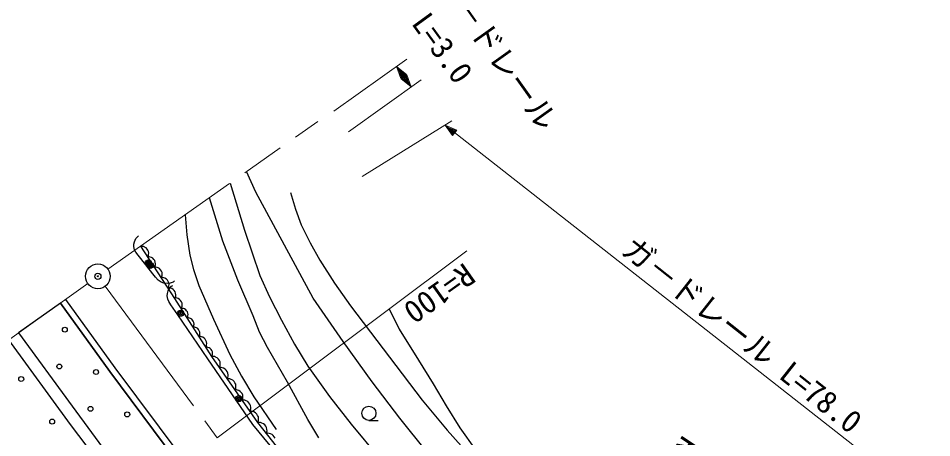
# Model space of a CAD drawing. Units: millimetres, scale not verified. Extents: x 40000 to 680000, y 20000 to 380000.
# Drawn here: x 77668 to 151446, y 307038 to 340880 of the extents above; entities that cross this region are included whole.
import ezdxf
from ezdxf.enums import TextEntityAlignment as Align

# ---------------------------------------------------------------- set-up
doc = ezdxf.new("R2010")
doc.units = ezdxf.units.MM
doc.header["$LTSCALE"] = 1000
doc.header["$PDMODE"] = 32
doc.header["$PDSIZE"] = 500
doc.linetypes.add('CHAIN', pattern=[18.5, 12, -1.5, 3.5, -1.5])
for name, color, linetype, lineweight in [('M-BGD', 7, 'Continuous', 25), ('M-BMK', 2, 'CHAIN', 13), ('M-BMK-SRVR', 3, 'Continuous', 25), ('M-STR-HTXT', 7, 'Continuous', 13)]:
    doc.layers.add(name, color=color, linetype=linetype, lineweight=lineweight)
doc.layers.add('M-OTRS', color=6, linetype='Continuous')
doc.styles.add('ＭＳ ゴシック', font='')
doc.styles.get('ＭＳ ゴシック').set_extended_font_data('MS Gothic')

msp = doc.modelspace()

# ---------------------------------------------------------------- linework, layer by layer
at = {"layer": 'M-BGD'}
for p, q in [((87159, 323099), (87290, 323255)), ((87290, 323255), (87383, 323330)), ((86996, 322661), (87046, 322855)), ((87002, 322461), (86996, 322661)), ((87059, 322198), (87002, 322461)), ((87046, 322855), (87159, 323099)), ((90317, 318278), (87561, 322498)), ((87696, 322473), (87580, 322468)), ((87780, 322456), (87696, 322473)), ((87874, 322421), (87780, 322456)), ((87989, 322354), (87874, 322421)), ((87152, 322017), (87059, 322198)), ((87352, 321767), (87152, 322017)), ((87977, 320985), (87352, 321767)), ((88072, 322264), (87989, 322354)), ((88138, 322164), (88072, 322264)), ((88127, 321630), (88178, 321736)), ((88186, 322052), (88138, 322164)), ((88178, 321736), (88196, 321819)), ((88202, 321919), (88186, 322052)), ((88196, 321819), (88202, 321919)), ((88139, 320782), (87977, 320985)), ((88244, 321635), (88127, 321630)), ((88327, 321618), (88244, 321635)), ((88421, 321583), (88327, 321618)), ((88537, 321516), (88421, 321583)), ((88619, 321426), (88537, 321516)), ((88685, 321326), (88619, 321426)), ((88734, 321214), (88685, 321326)), ((88725, 320898), (88743, 320981)), ((88749, 321081), (88734, 321214)), ((88743, 320981), (88749, 321081)), ((88764, 320000), (88139, 320782)), ((88675, 320792), (88725, 320898)), ((88791, 320797), (88675, 320792)), ((88874, 320780), (88791, 320797)), ((88968, 320745), (88874, 320780)), ((89084, 320678), (88968, 320745)), ((89166, 320588), (89084, 320678)), ((89232, 320488), (89166, 320588)), ((89281, 320376), (89232, 320488)), ((89297, 320243), (89281, 320376)), ((89290, 320143), (89297, 320243)), ((88964, 319750), (88764, 320000)), ((89201, 319581), (88964, 319750)), ((89420, 319499), (89201, 319581)), ((89222, 319954), (89273, 320060)), ((89338, 319959), (89222, 319954)), ((89273, 320060), (89290, 320143)), ((89421, 319942), (89338, 319959)), ((89701, 319468), (89420, 319499)), ((89515, 319907), (89421, 319942)), ((89631, 319840), (89515, 319907)), ((89714, 319750), (89631, 319840)), ((89932, 319499), (89701, 319468)), ((89779, 319650), (89714, 319750)), ((89828, 319538), (89779, 319650)), ((89844, 319405), (89828, 319538)), ((90170, 319587), (89932, 319499)), ((90294, 319687), (90170, 319587)), ((89713, 318687), (89777, 318877)), ((89769, 319116), (89820, 319222)), ((89886, 319121), (89769, 319116)), ((89777, 318877), (89907, 319112)), ((89820, 319222), (89837, 319305)), ((89837, 319305), (89844, 319405)), ((89969, 319104), (89886, 319121)), ((89907, 319112), (90050, 319258)), ((90063, 319069), (89969, 319104)), ((90050, 319258), (90149, 319326)), ((90179, 319002), (90063, 319069)), ((90261, 318912), (90179, 319002)), ((90327, 318812), (90261, 318912)), ((90376, 318700), (90327, 318812)), ((81480, 318197), (85470, 312674)), ((89704, 318487), (89713, 318687)), ((89741, 318221), (89704, 318487)), ((89821, 318033), (89741, 318221)), ((90002, 317769), (89821, 318033)), ((90409, 318320), (90292, 318317)), ((90317, 318278), (90367, 318384)), ((93291, 313582), (90317, 318278)), ((90367, 318384), (90385, 318467)), ((90391, 318567), (90376, 318700)), ((90385, 318467), (90391, 318567)), ((90491, 318302), (90409, 318320)), ((90585, 318266), (90491, 318302)), ((90700, 318197), (90585, 318266)), ((90781, 318106), (90700, 318197)), ((90845, 318005), (90781, 318106)), ((90893, 317892), (90845, 318005)), ((81075, 317904), (77693, 315498)), ((81075, 317904), (85067, 312378)), ((85067, 312378), (81075, 317904)), ((90567, 316943), (90002, 317769)), ((90828, 317472), (90880, 317576)), ((90932, 317474), (90828, 317472)), ((90880, 317576), (90898, 317659)), ((90906, 317759), (90893, 317892)), ((90898, 317659), (90906, 317759)), ((91007, 317458), (90932, 317474)), ((91091, 317426), (91007, 317458)), ((91195, 317363), (91091, 317426)), ((91268, 317282), (91195, 317363)), ((91325, 317190), (91268, 317282)), ((107625, 317438), (108428, 315788)), ((92988, 313403), (90567, 316943)), ((91310, 316711), (91357, 316805)), ((91414, 316713), (91310, 316711)), ((91368, 317089), (91325, 317190)), ((91357, 316805), (91373, 316879)), ((91380, 316969), (91368, 317089)), ((91373, 316879), (91380, 316969)), ((91489, 316697), (91414, 316713)), ((91573, 316665), (91489, 316697)), ((91677, 316602), (91573, 316665)), ((91750, 316521), (91677, 316602)), ((91807, 316429), (91750, 316521)), ((91792, 315950), (91839, 316044)), ((91896, 315952), (91792, 315950)), ((91850, 316328), (91807, 316429)), ((91839, 316044), (91855, 316118)), ((91862, 316208), (91850, 316328)), ((91855, 316118), (91862, 316208)), ((91971, 315936), (91896, 315952)), ((92055, 315904), (91971, 315936)), ((92159, 315841), (92055, 315904)), ((92232, 315760), (92159, 315841)), ((108428, 315788), (109992, 313292)), ((77693, 315498), (82019, 309591)), ((92289, 315668), (92232, 315760)), ((92274, 315189), (92321, 315283)), ((92390, 315192), (92274, 315189)), ((92332, 315567), (92289, 315668)), ((92321, 315283), (92337, 315357)), ((92344, 315447), (92332, 315567)), ((92337, 315357), (92344, 315447)), ((92473, 315173), (92390, 315192)), ((92566, 315138), (92473, 315173)), ((92681, 315068), (92566, 315138)), ((92763, 314978), (92681, 315068)), ((81889, 308106), (76912, 314942)), ((92827, 314876), (92763, 314978)), ((92809, 314343), (92861, 314447)), ((92914, 314346), (92809, 314343)), ((92874, 314764), (92827, 314876)), ((92861, 314447), (92880, 314530)), ((92888, 314630), (92874, 314764)), ((92880, 314530), (92888, 314630)), ((92989, 314329), (92914, 314346)), ((93073, 314297), (92989, 314329)), ((93176, 314235), (93073, 314297)), ((93249, 314153), (93176, 314235)), ((93307, 314062), (93249, 314153)), ((93414, 313599), (93286, 313590)), ((93291, 313582), (93338, 313676)), ((97009, 308256), (93291, 313582)), ((93350, 313961), (93307, 314062)), ((93338, 313676), (93355, 313751)), ((93362, 313840), (93350, 313961)), ((93355, 313751), (93362, 313840)), ((93505, 313583), (93414, 313599)), ((93610, 313548), (93505, 313583)), ((96600, 308093), (92988, 313403)), ((93740, 313478), (93610, 313548)), ((93833, 313382), (93740, 313478)), ((93909, 313274), (93833, 313382)), ((93967, 313153), (93909, 313274)), ((93988, 313007), (93967, 313153)), ((93968, 312805), (93984, 312897)), ((93984, 312897), (93988, 313007)), ((109992, 313292), (111175, 311388)), ((85067, 312378), (90393, 305250)), ((90393, 305250), (85067, 312378)), ((85470, 312674), (90790, 305555)), ((93916, 312687), (93968, 312805)), ((94044, 312696), (93916, 312687)), ((94136, 312680), (94044, 312696)), ((94240, 312646), (94136, 312680)), ((94370, 312575), (94240, 312646)), ((94464, 312479), (94370, 312575)), ((94539, 312371), (94464, 312479)), ((94597, 312250), (94539, 312371)), ((94618, 312104), (94597, 312250)), ((94615, 311994), (94618, 312104)), ((94546, 311785), (94598, 311902)), ((94674, 311794), (94546, 311785)), ((94598, 311902), (94615, 311994)), ((94766, 311777), (94674, 311794)), ((94870, 311743), (94766, 311777)), ((95000, 311672), (94870, 311743)), ((95094, 311577), (95000, 311672)), ((95169, 311468), (95094, 311577)), ((95227, 311347), (95169, 311468)), ((95248, 311201), (95227, 311347)), ((111175, 311388), (112231, 309611)), ((95176, 310882), (95228, 310999)), ((95292, 310890), (95176, 310882)), ((95228, 310999), (95245, 311091)), ((95245, 311091), (95248, 311201)), ((95376, 310875), (95292, 310890)), ((95471, 310844), (95376, 310875)), ((95589, 310780), (95471, 310844)), ((95674, 310693), (95589, 310780)), ((95743, 310594), (95674, 310693)), ((95795, 310484), (95743, 310594)), ((95749, 310061), (95797, 310168)), ((95877, 310070), (95749, 310061)), ((95815, 310352), (95795, 310484)), ((95797, 310168), (95811, 310251)), ((95811, 310251), (95815, 310352)), ((95969, 310054), (95877, 310070)), ((96073, 310019), (95969, 310054)), ((96203, 309949), (96073, 310019)), ((96297, 309853), (96203, 309949)), ((82019, 309591), (85335, 305092)), ((96372, 309745), (96297, 309853)), ((96430, 309624), (96372, 309745)), ((96379, 309158), (96432, 309276)), ((96507, 309167), (96379, 309158)), ((96452, 309478), (96430, 309624)), ((96432, 309276), (96448, 309368)), ((96448, 309368), (96452, 309478)), ((96599, 309151), (96507, 309167)), ((96704, 309117), (96599, 309151)), ((112231, 309611), (113330, 307834)), ((96833, 309046), (96704, 309117)), ((96927, 308951), (96833, 309046)), ((97003, 308842), (96927, 308951)), ((97060, 308721), (97003, 308842)), ((97082, 308575), (97060, 308721)), ((97062, 308373), (97078, 308465)), ((97078, 308465), (97082, 308575)), ((105989, 308439), (106739, 308439)), ((86688, 301772), (81889, 308106)), ((100174, 303805), (96600, 308093)), ((97009, 308256), (97062, 308373)), ((100384, 304018), (97009, 308256)), ((97145, 308262), (97018, 308245)), ((97238, 308252), (97145, 308262)), ((97344, 308224), (97238, 308252)), ((97478, 308162), (97344, 308224)), ((97578, 308072), (97478, 308162)), ((97660, 307969), (97578, 308072)), ((97725, 307852), (97660, 307969)), ((97756, 307707), (97725, 307852)), ((97759, 307597), (97756, 307707)), ((113330, 307834), (114598, 306058)), ((97704, 307384), (97749, 307504)), ((97831, 307401), (97704, 307384)), ((97749, 307504), (97759, 307597)), ((97924, 307390), (97831, 307401)), ((98030, 307363), (97924, 307390)), ((98164, 307301), (98030, 307363)), ((98263, 307211), (98164, 307301)), ((98346, 307108), (98263, 307211)), ((98411, 306991), (98346, 307108))]:
    msp.add_line(p, q, dxfattribs=at)
for points in [[(152514, 274525), (151108, 274966), (148172, 276253), (145149, 277467), (143798, 278077), (142209, 278924), (140187, 280129), (138008, 281550), (135070, 283627), (132214, 285770), (129183, 288165), (125968, 290840), (118734, 297331), (116787, 299179), (114828, 301182), (112668, 303549), (110666, 305892), (108478, 308609), (106254, 311542), (103899, 314794), (101487, 318308), (96857, 326857), (96104, 328506)], [(94791, 327583), (95944, 323795), (97175, 320119), (97957, 318403), (98935, 316516), (99982, 314576), (101055, 312807), (102817, 310375), (104566, 308129), (106796, 305454)], [(101947, 307027), (101043, 308512), (99422, 311507), (97785, 314323), (97165, 315564), (96631, 316859), (95400, 319745), (94188, 322887), (93104, 326396)], [(99663, 326829), (100051, 325481), (100530, 324210), (101234, 322768), (102031, 321366), (103212, 319507), (104493, 317681), (110300, 310059), (112307, 307646), (114561, 305107), (116096, 303534), (117710, 302035), (125138, 296019), (132615, 290035), (134506, 288555), (136403, 287202), (139070, 285473), (141814, 283822), (143644, 282874), (145825, 281870), (154268, 277747)], [(91135, 325012), (91279, 323415), (91536, 321772), (91826, 320605), (92262, 319319), (93432, 316591), (94758, 313763), (95699, 311995), (96700, 310327), (98493, 307696)]]:
    msp.add_lwpolyline(points, dxfattribs=at)
for centre, major_axis in [((88172, 321141), (0, 250)), ((88172, 321141), (0, 150)), ((88334, 320938), (0, 250)), ((88172, 321141), (0, 50.1)), ((88334, 320938), (0, 150)), ((88334, 320938), (0, 50.1)), ((90773, 317084), (0, 250)), ((90773, 317084), (0, 150)), ((90773, 317084), (0, 50.1)), ((81431, 315756), (0, 200)), ((80984, 312785), (0, 200)), ((83950, 312337), (0, 200)), ((77907, 311772), (0, 200)), ((95481, 310183), (0, 250)), ((95481, 310183), (0, 150)), ((95481, 310183), (0, 50.1)), ((83503, 309367), (0, 200)), ((105989, 309010), (0, 571)), ((80407, 308339), (0, 200)), ((86469, 308919), (0, 200))]:
    msp.add_ellipse(centre, major_axis=major_axis, ratio=0.998797, dxfattribs=at)
at = {"layer": 'M-BMK'}
for p, q in [((84914, 320637), (101854, 332550)), ((83281, 319481), (66125, 307255)), ((84691, 319257), (93738, 307038))]:
    msp.add_line(p, q, dxfattribs=at)
at = {"layer": 'M-BMK-SRVR'}
for major_axis in [(0, 1001), (0, 40.1)]:
    msp.add_ellipse((84096, 320061), major_axis=major_axis, ratio=0.998797, dxfattribs=at)
at = {"layer": 'M-OTRS'}
msp.add_point((84096, 320061), dxfattribs=at)
at = {"layer": 'M-STR-HTXT'}
for p, q in [((103162, 333379), (109039, 337581)), ((108225, 336999), (109405, 335344)), ((108225, 336999), (109034, 336347)), ((108578, 336022), (108225, 336999)), ((108388, 336771), (108946, 336333)), ((108620, 336101), (108388, 336771)), ((108481, 336641), (108857, 336320)), ((108662, 336180), (108481, 336641)), ((108620, 336445), (108769, 336306)), ((108704, 336259), (108620, 336445)), ((110219, 335926), (104343, 331724)), ((109034, 336347), (108578, 336022)), ((108596, 335996), (109052, 336322)), ((109405, 335344), (108596, 335996)), ((108946, 336333), (108620, 336101)), ((108857, 336320), (108662, 336180)), ((108685, 336010), (109010, 336243)), ((109243, 335573), (108685, 336010)), ((108769, 336306), (108704, 336259)), ((108773, 336024), (108968, 336164)), ((109150, 335703), (108773, 336024)), ((108861, 336038), (108926, 336085)), ((109010, 335898), (108861, 336038)), ((108926, 336085), (109010, 335898)), ((108968, 336164), (109150, 335703)), ((109010, 336243), (109243, 335573)), ((109052, 336322), (109405, 335344)), ((105452, 328104), (112693, 332596)), ((112134, 332249), (158211, 296197)), ((112134, 332249), (113094, 331854)), ((112749, 331412), (112134, 332249)), ((112354, 332077), (113013, 331815)), ((112767, 331500), (112354, 332077)), ((112481, 331978), (112933, 331777)), ((112785, 331587), (112481, 331978)), ((112670, 331830), (112852, 331738)), ((112803, 331675), (112670, 331830)), ((113094, 331854), (112749, 331412)), ((113013, 331815), (112767, 331500)), ((112933, 331777), (112785, 331587)), ((112852, 331738), (112803, 331675)), ((93738, 307038), (113897, 322110))]:
    msp.add_line(p, q, dxfattribs=at)

# ---------------------------------------------------------------- texts
at = {"layer": 'M-STR-HTXT', "style": 'ＭＳ ゴシック'}
for s, rotation, p in [('ガ－ドレール', 305.467, (110725, 343540)), ('L=3.0', 305.967, (108915, 340152)), ('ガ－ドレール L=78.0', 321.666, (125915, 321555)), ('R=100', 215.333, (113382, 321671)), ('R=100', 236.532, (130907, 307634))]:
    msp.add_text(s, height=1833, rotation=rotation, dxfattribs=at).set_placement(p, align=Align.BOTTOM_LEFT)

doc.saveas('drawing.dxf')
